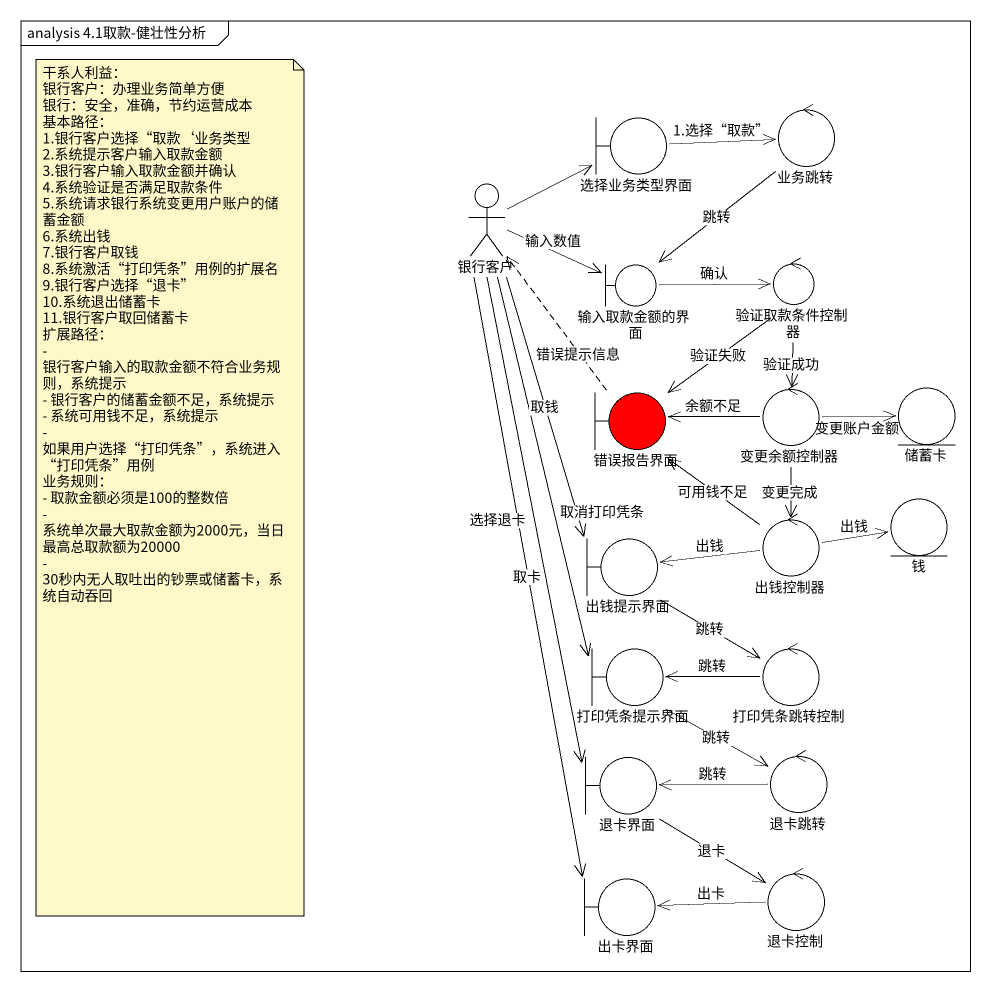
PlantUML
@startuml
mainframe analysis 4.1取款-健壮性分析
boundary 选择业务类型界面
control 业务跳转
actor 银行客户
boundary 输入取款金额的界面
control 验证取款条件控制器
boundary 错误报告界面 #FF0000
control 变更余额控制器
entity 储蓄卡
boundary 出钱提示界面
control 出钱控制器
entity 钱
boundary 打印凭条提示界面
control 打印凭条跳转控制
boundary 退卡界面
control 退卡跳转
boundary 出卡界面
control 退卡控制
选择业务类型界面 -right-> 业务跳转 : 1.选择“取款”
业务跳转 --> 输入取款金额的界面 : 跳转
银行客户 -right-> 选择业务类型界面
银行客户 -right-> 输入取款金额的界面 : 输入数值
银行客户 --> 出钱提示界面 : 取钱
银行客户 --> 打印凭条提示界面 : 取消打印凭条
银行客户 --> 退卡界面 : 选择退卡
银行客户 --> 出卡界面 : 取卡
输入取款金额的界面 -right-> 验证取款条件控制器 : 确认
验证取款条件控制器 --> 错误报告界面 : 验证失败
验证取款条件控制器 --> 变更余额控制器 : 验证成功
错误报告界面 .up.> 银行客户 : 错误提示信息
变更余额控制器 -left-> 错误报告界面 : 余额不足
变更余额控制器 -right-> 储蓄卡 : 变更账户金额
变更余额控制器 --> 出钱控制器 : 变更完成
出钱提示界面 --> 打印凭条跳转控制 : 跳转
出钱控制器 -up-> 错误报告界面 : 可用钱不足
出钱控制器 -left-> 出钱提示界面 : 出钱
出钱控制器 -right-> 钱 : 出钱
打印凭条提示界面 --> 退卡跳转 : 跳转
打印凭条跳转控制 -left-> 打印凭条提示界面 : 跳转
退卡界面 --> 退卡控制 : 退卡
退卡跳转 -left-> 退卡界面 : 跳转
退卡控制 -left-> 出卡界面 : 出卡
note as N1
  干系人利益：
  银行客户：办理业务简单方便
  银行：安全，准确，节约运营成本
  基本路径：
  1.银行客户选择“取款‘业务类型
  2.系统提示客户输入取款金额
  3.银行客户输入取款金额并确认
  4.系统验证是否满足取款条件
  5.系统请求银行系统变更用户账户的储蓄金额
  6.系统出钱
  7.银行客户取钱
  8.系统激活“打印凭条”用例的扩展名
  9.银行客户选择“退卡”
  10.系统退出储蓄卡
  11.银行客户取回储蓄卡
  扩展路径：
  - 银行客户输入的取款金额不符合业务规则，系统提示
  - 银行客户的储蓄金额不足，系统提示
  - 系统可用钱不足，系统提示
  - 如果用户选择“打印凭条”，系统进入“打印凭条”用例
  业务规则：
  - 取款金额必须是100的整数倍
  - 系统单次最大取款金额为2000元，当日最高总取款额为20000
  - 30秒内无人取吐出的钞票或储蓄卡，系统自动吞回
end note
@enduml
